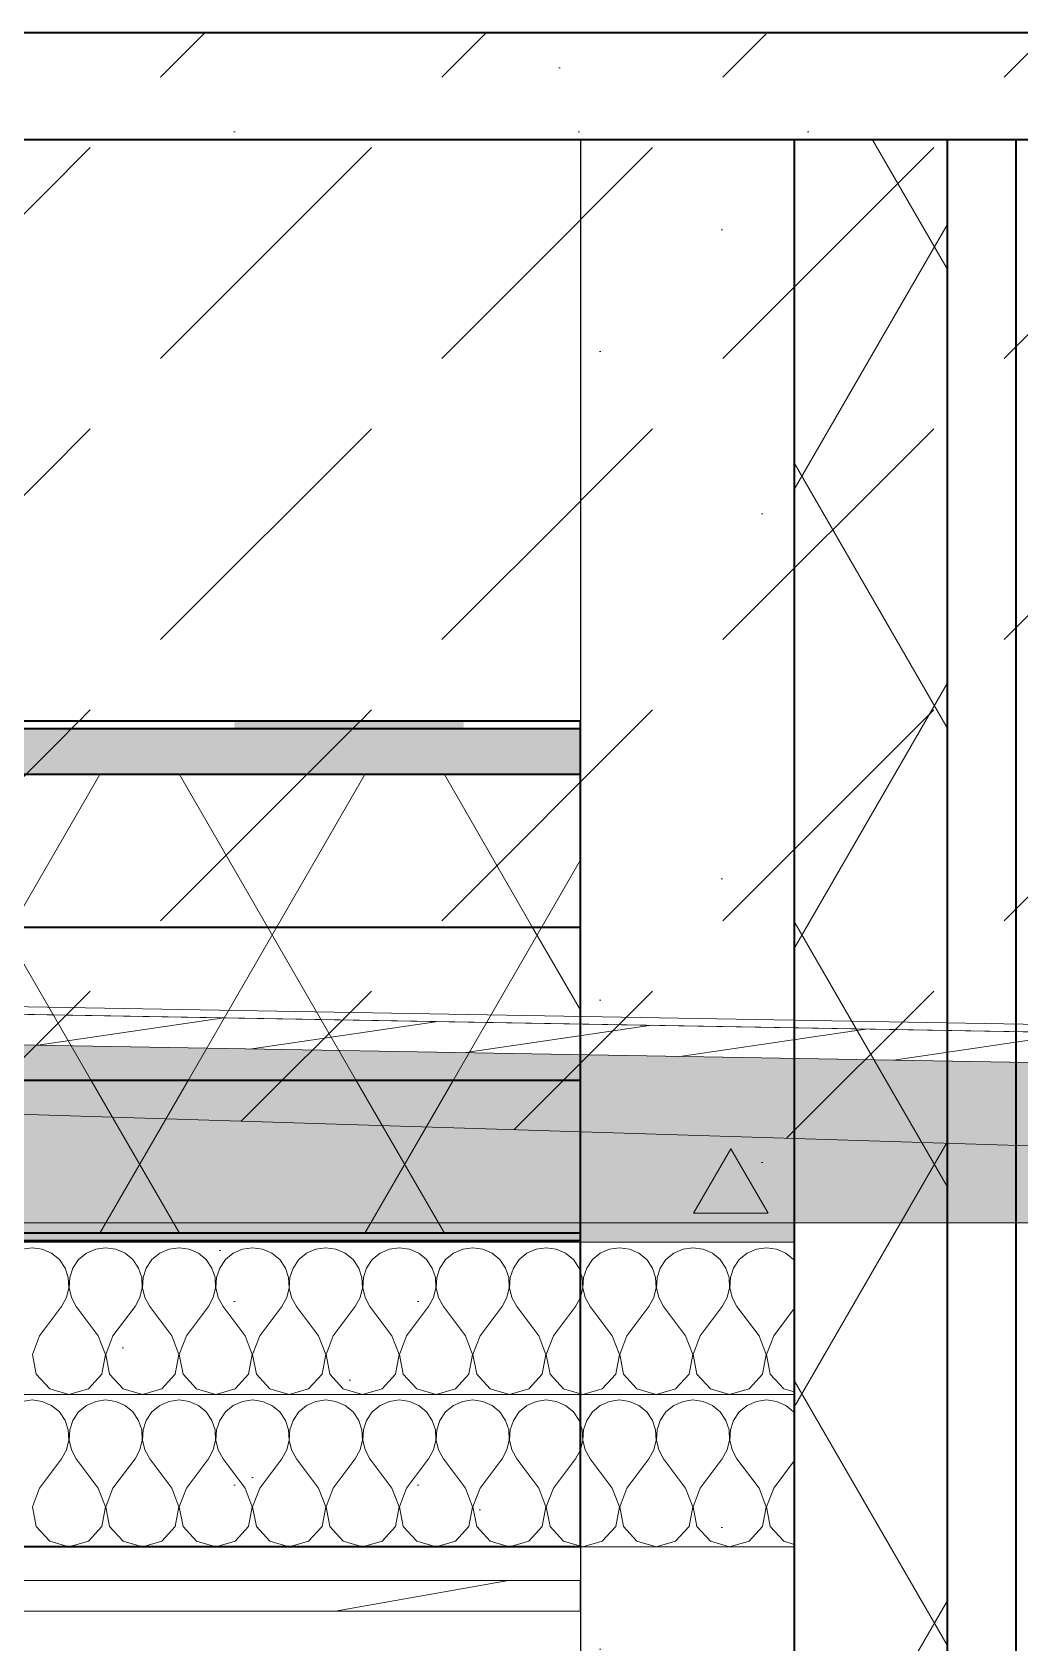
# Model space of a CAD drawing. Header units: millimetres. Extents: x 745166 to 884669, y -5000 to 15056.
# Drawn here: x 855360 to 856006, y 2966 to 4020 of the extents above; entities that cross this region are included whole.
import ezdxf

# ---------------------------------------------------------------- set-up
doc = ezdxf.new("R2010")
doc.units = ezdxf.units.MM
doc.header["$MEASUREMENT"] = 0
doc.linetypes.add('Wipeout_Contour', pattern=[1000, 0, -1000])
for name, color, linetype, lineweight in [('New_0_Pen_No__1', 7, 'Continuous', 13), ('New_0_Pen_No__19', 255, 'Continuous', 0), ('New_2D Drafting - General_Pen_No__1', 7, 'Continuous', 13), ('New_2D Drafting - General_Pen_No__19', 255, 'Continuous', 0), ('New_Shell - Roof_Pen_No__21', 7, 'Continuous', 35), ('New_Structural - Bearing_Pen_No__21', 7, 'Continuous', 35)]:
    doc.layers.add(name, color=color, linetype=linetype, lineweight=lineweight)
doc.layers.add('New_Shell - Roof', color=7, linetype='Continuous')
doc.layers.add('New_Structural - Bearing', color=7, linetype='Continuous')
pattern_1 = [(0, (1087092.2, 129.2), (0, 779.4229), [48.75, -401.25]), (0, (1087317.2, 518.9), (0, 779.4229), [48.75, -401.25]), (60, (1087092.2, 129.2), (-675, 389.7114), [48.75, -401.25]), (60, (1087542.2, 129.2), (-675, 389.7114), [48.75, -401.25]), (120, (1087141, 129.2), (675, 389.7114), [48.75, -401.25]), (120, (1087591, 129.2), (675, 389.7114), [48.75, -401.25]), (0, (1087092.23, 204.18), (0, 150), [0, -150, 0, -225]), (45, (1087167.23, 204.18), (-106.06602, 106.06602), [0, -112.5, 0, -187.5])]
pattern_2 = [(60, (1087092.23, 129.18), (-129.90381, 75), []), (120, (1087092.23, 129.18), (129.90381, 75), [])]

# ---------------------------------------------------------------- blocks, each defined once
blk = doc.blocks.new('*X3', base_point=(1087092.2, 129.2))
at = {"layer": 'New_Shell - Roof', "linetype": 'Continuous', "lineweight": 0, "true_color": 0x000000}
blk.add_hatch(color=18, dxfattribs=at).paths.add_polyline_path([(851718.5, 3564.2), (851718.5, 3534.2), (855718.5, 3534.2), (855718.5, 3564.2)])
blk = doc.blocks.new('*X4', base_point=(1087092.2, 129.2))
at = {"layer": 'New_Shell - Roof', "linetype": 'Continuous', "lineweight": 0, "true_color": 0x000000}
blk.add_hatch(color=18, dxfattribs=at).paths.add_polyline_path([(855642.4, 3234.2), (855492.4, 3234.2), (855492.4, 3229.2), (855642.4, 3229.2)])
blk = doc.blocks.new('*X5', base_point=(1087092.2, 129.2))
at = {"layer": 'New_Shell - Roof', "linetype": 'Continuous', "lineweight": 0, "true_color": 0x000000}
blk.add_hatch(color=18, dxfattribs=at).paths.add_polyline_path([(855642.4, 3569.2), (855492.4, 3569.2), (855492.4, 3564.2), (855642.4, 3564.2)])
blk = doc.blocks.new('*X6', base_point=(1087092.2, 129.2))
at = {"layer": 'New_0_Pen_No__1', "color": 7, "linetype": 'Continuous', "lineweight": 13}
for p, q in [((855360.3, 3125.2), (855353.8, 3124.3)), ((855366.9, 3124.3), (855360.3, 3125.2)), ((855373, 3121.6), (855366.9, 3124.3)), ((855378.1, 3117.4), (855373, 3121.6)), ((855395.7, 3121.6), (855390.6, 3117.4)), ((855401.8, 3124.3), (855395.7, 3121.6)), ((855408.3, 3125.2), (855401.8, 3124.3)), ((855414.9, 3124.3), (855408.3, 3125.2)), ((855421, 3121.6), (855414.9, 3124.3)), ((855426.1, 3117.4), (855421, 3121.6)), ((855443.7, 3121.6), (855438.6, 3117.4)), ((855449.8, 3124.3), (855443.7, 3121.6)), ((855456.3, 3125.2), (855449.8, 3124.3)), ((855462.9, 3124.3), (855456.3, 3125.2)), ((855469, 3121.6), (855462.9, 3124.3)), ((855474.1, 3117.4), (855469, 3121.6)), ((855491.7, 3121.6), (855486.6, 3117.4)), ((855497.8, 3124.3), (855491.7, 3121.6)), ((855504.3, 3125.2), (855497.8, 3124.3)), ((855510.9, 3124.3), (855504.3, 3125.2)), ((855517, 3121.6), (855510.9, 3124.3)), ((855522.1, 3117.4), (855517, 3121.6)), ((855539.7, 3121.6), (855534.6, 3117.4)), ((855545.8, 3124.3), (855539.7, 3121.6)), ((855552.3, 3125.2), (855545.8, 3124.3)), ((855558.9, 3124.3), (855552.3, 3125.2)), ((855565, 3121.6), (855558.9, 3124.3)), ((855570.1, 3117.4), (855565, 3121.6)), ((855587.7, 3121.6), (855582.6, 3117.4)), ((855593.8, 3124.3), (855587.7, 3121.6)), ((855600.3, 3125.2), (855593.8, 3124.3)), ((855606.9, 3124.3), (855600.3, 3125.2)), ((855613, 3121.6), (855606.9, 3124.3)), ((855618.1, 3117.4), (855613, 3121.6)), ((855635.7, 3121.6), (855630.6, 3117.4)), ((855641.8, 3124.3), (855635.7, 3121.6)), ((855648.3, 3125.2), (855641.8, 3124.3)), ((855654.9, 3124.3), (855648.3, 3125.2)), ((855661, 3121.6), (855654.9, 3124.3)), ((855666.1, 3117.4), (855661, 3121.6)), ((855683.7, 3121.6), (855678.6, 3117.4)), ((855689.8, 3124.3), (855683.7, 3121.6)), ((855696.3, 3125.2), (855689.8, 3124.3)), ((855702.9, 3124.3), (855696.3, 3125.2)), ((855709, 3121.6), (855702.9, 3124.3)), ((855714.1, 3117.4), (855709, 3121.6)), ((855731.7, 3121.6), (855726.6, 3117.4)), ((855737.8, 3124.3), (855731.7, 3121.6)), ((855744.3, 3125.2), (855737.8, 3124.3)), ((855750.9, 3124.3), (855744.3, 3125.2)), ((855757, 3121.6), (855750.9, 3124.3)), ((855762.1, 3117.4), (855757, 3121.6)), ((855779.7, 3121.6), (855774.6, 3117.4)), ((855785.8, 3124.3), (855779.7, 3121.6)), ((855792.3, 3125.2), (855785.8, 3124.3)), ((855798.9, 3124.3), (855792.3, 3125.2)), ((855805, 3121.6), (855798.9, 3124.3)), ((855810.1, 3117.4), (855805, 3121.6)), ((855827.7, 3121.6), (855822.6, 3117.4)), ((855833.8, 3124.3), (855827.7, 3121.6)), ((855840.3, 3125.2), (855833.8, 3124.3)), ((855846.9, 3124.3), (855840.3, 3125.2)), ((855853, 3121.6), (855846.9, 3124.3)), ((855858.1, 3117.4), (855853, 3121.6)), ((855381.8, 3111.9), (855378.1, 3117.4)), ((855383.9, 3105.6), (855381.8, 3111.9)), ((855386.9, 3111.9), (855384.8, 3105.6)), ((855390.6, 3117.4), (855386.9, 3111.9)), ((855429.8, 3111.9), (855426.1, 3117.4)), ((855431.9, 3105.6), (855429.8, 3111.9)), ((855434.9, 3111.9), (855432.8, 3105.6)), ((855438.6, 3117.4), (855434.9, 3111.9)), ((855477.8, 3111.9), (855474.1, 3117.4)), ((855479.9, 3105.6), (855477.8, 3111.9)), ((855482.9, 3111.9), (855480.8, 3105.6)), ((855486.6, 3117.4), (855482.9, 3111.9)), ((855525.8, 3111.9), (855522.1, 3117.4)), ((855527.9, 3105.6), (855525.8, 3111.9)), ((855530.9, 3111.9), (855528.8, 3105.6)), ((855534.6, 3117.4), (855530.9, 3111.9)), ((855573.8, 3111.9), (855570.1, 3117.4)), ((855575.9, 3105.6), (855573.8, 3111.9)), ((855578.9, 3111.9), (855576.8, 3105.6)), ((855582.6, 3117.4), (855578.9, 3111.9)), ((855621.8, 3111.9), (855618.1, 3117.4)), ((855623.9, 3105.6), (855621.8, 3111.9)), ((855626.9, 3111.9), (855624.8, 3105.6)), ((855630.6, 3117.4), (855626.9, 3111.9)), ((855669.8, 3111.9), (855666.1, 3117.4)), ((855671.9, 3105.6), (855669.8, 3111.9)), ((855674.9, 3111.9), (855672.8, 3105.6)), ((855678.6, 3117.4), (855674.9, 3111.9)), ((855717.8, 3111.9), (855714.1, 3117.4)), ((855719.9, 3105.6), (855717.8, 3111.9)), ((855722.9, 3111.9), (855720.8, 3105.6)), ((855726.6, 3117.4), (855722.9, 3111.9)), ((855765.8, 3111.9), (855762.1, 3117.4)), ((855767.9, 3105.6), (855765.8, 3111.9)), ((855770.9, 3111.9), (855768.8, 3105.6)), ((855774.6, 3117.4), (855770.9, 3111.9)), ((855813.8, 3111.9), (855810.1, 3117.4)), ((855815.9, 3105.6), (855813.8, 3111.9)), ((855818.9, 3111.9), (855816.8, 3105.6)), ((855822.6, 3117.4), (855818.9, 3111.9)), ((855858.5, 3116.7), (855858.1, 3117.4)), ((855382.7, 3092.6), (855384.2, 3099)), ((855384.2, 3099), (855383.9, 3105.6)), ((855384.8, 3105.6), (855384.4, 3099)), ((855384.4, 3099), (855385.9, 3092.6)), ((855430.7, 3092.6), (855432.2, 3099)), ((855432.2, 3099), (855431.9, 3105.6)), ((855432.8, 3105.6), (855432.4, 3099)), ((855432.4, 3099), (855433.9, 3092.6)), ((855478.7, 3092.6), (855480.2, 3099)), ((855480.2, 3099), (855479.9, 3105.6)), ((855480.8, 3105.6), (855480.4, 3099)), ((855480.4, 3099), (855481.9, 3092.6)), ((855526.7, 3092.6), (855528.2, 3099)), ((855528.2, 3099), (855527.9, 3105.6)), ((855528.8, 3105.6), (855528.4, 3099)), ((855528.4, 3099), (855529.9, 3092.6)), ((855574.7, 3092.6), (855576.2, 3099)), ((855576.2, 3099), (855575.9, 3105.6)), ((855576.8, 3105.6), (855576.4, 3099)), ((855576.4, 3099), (855577.9, 3092.6)), ((855622.7, 3092.6), (855624.2, 3099)), ((855624.2, 3099), (855623.9, 3105.6)), ((855624.8, 3105.6), (855624.4, 3099)), ((855624.4, 3099), (855625.9, 3092.6)), ((855670.7, 3092.6), (855672.2, 3099)), ((855672.2, 3099), (855671.9, 3105.6)), ((855672.8, 3105.6), (855672.4, 3099)), ((855672.4, 3099), (855673.9, 3092.6)), ((855718.7, 3092.6), (855720.2, 3099)), ((855720.2, 3099), (855719.9, 3105.6)), ((855720.8, 3105.6), (855720.4, 3099)), ((855720.4, 3099), (855721.9, 3092.6)), ((855766.7, 3092.6), (855768.2, 3099)), ((855768.2, 3099), (855767.9, 3105.6)), ((855768.8, 3105.6), (855768.4, 3099)), ((855768.4, 3099), (855769.9, 3092.6)), ((855814.7, 3092.6), (855816.2, 3099)), ((855816.2, 3099), (855815.9, 3105.6)), ((855816.8, 3105.6), (855816.4, 3099)), ((855816.4, 3099), (855817.9, 3092.6)), ((855365.1, 3067.6), (855379.5, 3086.8)), ((855379.5, 3086.8), (855382.7, 3092.6)), ((855385.9, 3092.6), (855389.1, 3086.8)), ((855403.5, 3067.6), (855389.1, 3086.8)), ((855413.1, 3067.6), (855427.5, 3086.8)), ((855427.5, 3086.8), (855430.7, 3092.6)), ((855433.9, 3092.6), (855437.1, 3086.8)), ((855451.5, 3067.6), (855437.1, 3086.8)), ((855461.1, 3067.6), (855475.5, 3086.8)), ((855475.5, 3086.8), (855478.7, 3092.6)), ((855481.9, 3092.6), (855485.1, 3086.8)), ((855499.5, 3067.6), (855485.1, 3086.8)), ((855509.1, 3067.6), (855523.5, 3086.8)), ((855523.5, 3086.8), (855526.7, 3092.6)), ((855529.9, 3092.6), (855533.1, 3086.8)), ((855547.5, 3067.6), (855533.1, 3086.8)), ((855557.1, 3067.6), (855571.5, 3086.8)), ((855571.5, 3086.8), (855574.7, 3092.6)), ((855577.9, 3092.6), (855581.1, 3086.8)), ((855595.5, 3067.6), (855581.1, 3086.8)), ((855605.1, 3067.6), (855619.5, 3086.8)), ((855619.5, 3086.8), (855622.7, 3092.6)), ((855625.9, 3092.6), (855629.1, 3086.8)), ((855643.5, 3067.6), (855629.1, 3086.8)), ((855653.1, 3067.6), (855667.5, 3086.8)), ((855667.5, 3086.8), (855670.7, 3092.6)), ((855673.9, 3092.6), (855677.1, 3086.8)), ((855691.5, 3067.6), (855677.1, 3086.8)), ((855701.1, 3067.6), (855715.5, 3086.8)), ((855715.5, 3086.8), (855718.7, 3092.6)), ((855721.9, 3092.6), (855725.1, 3086.8)), ((855739.5, 3067.6), (855725.1, 3086.8)), ((855749.1, 3067.6), (855763.5, 3086.8)), ((855763.5, 3086.8), (855766.7, 3092.6)), ((855769.9, 3092.6), (855773.1, 3086.8)), ((855787.5, 3067.6), (855773.1, 3086.8)), ((855797.1, 3067.6), (855811.5, 3086.8)), ((855811.5, 3086.8), (855814.7, 3092.6)), ((855817.9, 3092.6), (855821.1, 3086.8)), ((855835.5, 3067.6), (855821.1, 3086.8)), ((855845.1, 3067.6), (855858.5, 3085.4)), ((855365.1, 3067.6), (855360.4, 3055.3)), ((855408.2, 3055.3), (855403.5, 3067.6)), ((855413.1, 3067.6), (855408.4, 3055.3)), ((855456.2, 3055.3), (855451.5, 3067.6)), ((855461.1, 3067.6), (855456.4, 3055.3)), ((855504.2, 3055.3), (855499.5, 3067.6)), ((855509.1, 3067.6), (855504.4, 3055.3)), ((855552.2, 3055.3), (855547.5, 3067.6)), ((855557.1, 3067.6), (855552.4, 3055.3)), ((855600.2, 3055.3), (855595.5, 3067.6)), ((855605.1, 3067.6), (855600.4, 3055.3)), ((855648.2, 3055.3), (855643.5, 3067.6)), ((855653.1, 3067.6), (855648.4, 3055.3)), ((855696.2, 3055.3), (855691.5, 3067.6)), ((855701.1, 3067.6), (855696.4, 3055.3)), ((855744.2, 3055.3), (855739.5, 3067.6)), ((855749.1, 3067.6), (855744.4, 3055.3)), ((855792.2, 3055.3), (855787.5, 3067.6)), ((855797.1, 3067.6), (855792.4, 3055.3)), ((855840.2, 3055.3), (855835.5, 3067.6)), ((855845.1, 3067.6), (855840.4, 3055.3)), ((855360.4, 3055.3), (855362.9, 3042.4)), ((855405.8, 3042.4), (855408.2, 3055.3)), ((855408.4, 3055.3), (855410.9, 3042.4)), ((855453.8, 3042.4), (855456.2, 3055.3)), ((855456.4, 3055.3), (855458.9, 3042.4)), ((855501.8, 3042.4), (855504.2, 3055.3)), ((855504.4, 3055.3), (855506.9, 3042.4)), ((855549.8, 3042.4), (855552.2, 3055.3)), ((855552.4, 3055.3), (855554.9, 3042.4)), ((855597.8, 3042.4), (855600.2, 3055.3)), ((855600.4, 3055.3), (855602.9, 3042.4)), ((855645.8, 3042.4), (855648.2, 3055.3)), ((855648.4, 3055.3), (855650.9, 3042.4)), ((855693.8, 3042.4), (855696.2, 3055.3)), ((855696.4, 3055.3), (855698.9, 3042.4)), ((855741.8, 3042.4), (855744.2, 3055.3)), ((855744.4, 3055.3), (855746.9, 3042.4)), ((855789.8, 3042.4), (855792.2, 3055.3)), ((855792.4, 3055.3), (855794.9, 3042.4)), ((855837.8, 3042.4), (855840.2, 3055.3)), ((855840.4, 3055.3), (855842.9, 3042.4)), ((855362.9, 3042.4), (855371.7, 3032.8)), ((855397, 3032.8), (855405.8, 3042.4)), ((855410.9, 3042.4), (855419.7, 3032.8)), ((855445, 3032.8), (855453.8, 3042.4)), ((855458.9, 3042.4), (855467.7, 3032.8)), ((855493, 3032.8), (855501.8, 3042.4)), ((855506.9, 3042.4), (855515.7, 3032.8)), ((855541, 3032.8), (855549.8, 3042.4)), ((855554.9, 3042.4), (855563.7, 3032.8)), ((855589, 3032.8), (855597.8, 3042.4)), ((855602.9, 3042.4), (855611.7, 3032.8)), ((855637, 3032.8), (855645.8, 3042.4)), ((855650.9, 3042.4), (855659.7, 3032.8)), ((855685, 3032.8), (855693.8, 3042.4)), ((855698.9, 3042.4), (855707.7, 3032.8)), ((855733, 3032.8), (855741.8, 3042.4)), ((855746.9, 3042.4), (855755.7, 3032.8)), ((855781, 3032.8), (855789.8, 3042.4)), ((855794.9, 3042.4), (855803.7, 3032.8)), ((855829, 3032.8), (855837.8, 3042.4)), ((855842.9, 3042.4), (855851.7, 3032.8)), ((855371.7, 3032.8), (855384.3, 3029.2)), ((855384.3, 3029.2), (855397, 3032.8)), ((855419.7, 3032.8), (855432.3, 3029.2)), ((855432.3, 3029.2), (855445, 3032.8)), ((855467.7, 3032.8), (855480.3, 3029.2)), ((855480.3, 3029.2), (855493, 3032.8)), ((855515.7, 3032.8), (855528.3, 3029.2)), ((855528.3, 3029.2), (855541, 3032.8)), ((855563.7, 3032.8), (855576.3, 3029.2)), ((855576.3, 3029.2), (855589, 3032.8)), ((855611.7, 3032.8), (855624.3, 3029.2)), ((855624.3, 3029.2), (855637, 3032.8)), ((855659.7, 3032.8), (855672.3, 3029.2)), ((855672.3, 3029.2), (855685, 3032.8)), ((855707.7, 3032.8), (855720.3, 3029.2)), ((855720.3, 3029.2), (855733, 3032.8)), ((855755.7, 3032.8), (855768.3, 3029.2)), ((855768.3, 3029.2), (855781, 3032.8)), ((855803.7, 3032.8), (855816.3, 3029.2)), ((855816.3, 3029.2), (855829, 3032.8)), ((855851.7, 3032.8), (855858.5, 3030.8))]:
    blk.add_line(p, q, dxfattribs=at)
blk = doc.blocks.new('*X8', base_point=(1087092.2, 129.2))
at = {"layer": 'New_0_Pen_No__1', "color": 7, "linetype": 'Continuous', "lineweight": 13}
for p, q in [((855360.3, 3224.8), (855353.8, 3223.9)), ((855366.9, 3223.9), (855360.3, 3224.8)), ((855373, 3221.2), (855366.9, 3223.9)), ((855401.8, 3223.9), (855395.7, 3221.2)), ((855408.3, 3224.8), (855401.8, 3223.9)), ((855414.9, 3223.9), (855408.3, 3224.8)), ((855421, 3221.2), (855414.9, 3223.9)), ((855449.8, 3223.9), (855443.7, 3221.2)), ((855456.3, 3224.8), (855449.8, 3223.9)), ((855462.9, 3223.9), (855456.3, 3224.8)), ((855469, 3221.2), (855462.9, 3223.9)), ((855497.8, 3223.9), (855491.7, 3221.2)), ((855504.3, 3224.8), (855497.8, 3223.9)), ((855510.9, 3223.9), (855504.3, 3224.8)), ((855517, 3221.2), (855510.9, 3223.9)), ((855545.8, 3223.9), (855539.7, 3221.2)), ((855552.3, 3224.8), (855545.8, 3223.9)), ((855558.9, 3223.9), (855552.3, 3224.8)), ((855565, 3221.2), (855558.9, 3223.9)), ((855593.8, 3223.9), (855587.7, 3221.2)), ((855600.3, 3224.8), (855593.8, 3223.9)), ((855606.9, 3223.9), (855600.3, 3224.8)), ((855613, 3221.2), (855606.9, 3223.9)), ((855641.8, 3223.9), (855635.7, 3221.2)), ((855648.3, 3224.8), (855641.8, 3223.9)), ((855654.9, 3223.9), (855648.3, 3224.8)), ((855661, 3221.2), (855654.9, 3223.9)), ((855689.8, 3223.9), (855683.7, 3221.2)), ((855696.3, 3224.8), (855689.8, 3223.9)), ((855702.9, 3223.9), (855696.3, 3224.8)), ((855709, 3221.2), (855702.9, 3223.9)), ((855737.8, 3223.9), (855731.7, 3221.2)), ((855744.3, 3224.8), (855737.8, 3223.9)), ((855750.9, 3223.9), (855744.3, 3224.8)), ((855757, 3221.2), (855750.9, 3223.9)), ((855785.8, 3223.9), (855779.7, 3221.2)), ((855792.3, 3224.8), (855785.8, 3223.9)), ((855798.9, 3223.9), (855792.3, 3224.8)), ((855805, 3221.2), (855798.9, 3223.9)), ((855833.8, 3223.9), (855827.7, 3221.2)), ((855840.3, 3224.8), (855833.8, 3223.9)), ((855846.9, 3223.9), (855840.3, 3224.8)), ((855853, 3221.2), (855846.9, 3223.9)), ((855378.1, 3217), (855373, 3221.2)), ((855381.8, 3211.5), (855378.1, 3217)), ((855390.6, 3217), (855386.9, 3211.5)), ((855395.7, 3221.2), (855390.6, 3217)), ((855426.1, 3217), (855421, 3221.2)), ((855429.8, 3211.5), (855426.1, 3217)), ((855438.6, 3217), (855434.9, 3211.5)), ((855443.7, 3221.2), (855438.6, 3217)), ((855474.1, 3217), (855469, 3221.2)), ((855477.8, 3211.5), (855474.1, 3217)), ((855486.6, 3217), (855482.9, 3211.5)), ((855491.7, 3221.2), (855486.6, 3217)), ((855522.1, 3217), (855517, 3221.2)), ((855525.8, 3211.5), (855522.1, 3217)), ((855534.6, 3217), (855530.9, 3211.5)), ((855539.7, 3221.2), (855534.6, 3217)), ((855570.1, 3217), (855565, 3221.2)), ((855573.8, 3211.5), (855570.1, 3217)), ((855582.6, 3217), (855578.9, 3211.5)), ((855587.7, 3221.2), (855582.6, 3217)), ((855618.1, 3217), (855613, 3221.2)), ((855621.8, 3211.5), (855618.1, 3217)), ((855630.6, 3217), (855626.9, 3211.5)), ((855635.7, 3221.2), (855630.6, 3217)), ((855666.1, 3217), (855661, 3221.2)), ((855669.8, 3211.5), (855666.1, 3217)), ((855678.6, 3217), (855674.9, 3211.5)), ((855683.7, 3221.2), (855678.6, 3217)), ((855714.1, 3217), (855709, 3221.2)), ((855717.8, 3211.5), (855714.1, 3217)), ((855726.6, 3217), (855722.9, 3211.5)), ((855731.7, 3221.2), (855726.6, 3217)), ((855762.1, 3217), (855757, 3221.2)), ((855765.8, 3211.5), (855762.1, 3217)), ((855774.6, 3217), (855770.9, 3211.5)), ((855779.7, 3221.2), (855774.6, 3217)), ((855810.1, 3217), (855805, 3221.2)), ((855813.8, 3211.5), (855810.1, 3217)), ((855822.6, 3217), (855818.9, 3211.5)), ((855827.7, 3221.2), (855822.6, 3217)), ((855858.1, 3217), (855853, 3221.2)), ((855858.5, 3216.3), (855858.1, 3217)), ((855383.9, 3205.3), (855381.8, 3211.5)), ((855384.2, 3198.6), (855383.9, 3205.3)), ((855384.8, 3205.3), (855384.4, 3198.6)), ((855386.9, 3211.5), (855384.8, 3205.3)), ((855431.9, 3205.3), (855429.8, 3211.5)), ((855432.2, 3198.6), (855431.9, 3205.3)), ((855432.8, 3205.3), (855432.4, 3198.6)), ((855434.9, 3211.5), (855432.8, 3205.3)), ((855479.9, 3205.3), (855477.8, 3211.5)), ((855480.2, 3198.6), (855479.9, 3205.3)), ((855480.8, 3205.3), (855480.4, 3198.6)), ((855482.9, 3211.5), (855480.8, 3205.3)), ((855527.9, 3205.3), (855525.8, 3211.5)), ((855528.2, 3198.6), (855527.9, 3205.3)), ((855528.8, 3205.3), (855528.4, 3198.6)), ((855530.9, 3211.5), (855528.8, 3205.3)), ((855575.9, 3205.3), (855573.8, 3211.5)), ((855576.2, 3198.6), (855575.9, 3205.3)), ((855576.8, 3205.3), (855576.4, 3198.6)), ((855578.9, 3211.5), (855576.8, 3205.3)), ((855623.9, 3205.3), (855621.8, 3211.5)), ((855624.2, 3198.6), (855623.9, 3205.3)), ((855624.8, 3205.3), (855624.4, 3198.6)), ((855626.9, 3211.5), (855624.8, 3205.3)), ((855671.9, 3205.3), (855669.8, 3211.5)), ((855672.2, 3198.6), (855671.9, 3205.3)), ((855672.8, 3205.3), (855672.4, 3198.6)), ((855674.9, 3211.5), (855672.8, 3205.3)), ((855719.9, 3205.3), (855717.8, 3211.5)), ((855720.2, 3198.6), (855719.9, 3205.3)), ((855720.8, 3205.3), (855720.4, 3198.6)), ((855722.9, 3211.5), (855720.8, 3205.3)), ((855767.9, 3205.3), (855765.8, 3211.5)), ((855768.2, 3198.6), (855767.9, 3205.3)), ((855768.8, 3205.3), (855768.4, 3198.6)), ((855770.9, 3211.5), (855768.8, 3205.3)), ((855815.9, 3205.3), (855813.8, 3211.5)), ((855816.2, 3198.6), (855815.9, 3205.3)), ((855816.8, 3205.3), (855816.4, 3198.6)), ((855818.9, 3211.5), (855816.8, 3205.3)), ((855379.5, 3186.4), (855382.7, 3192.2)), ((855382.7, 3192.2), (855384.2, 3198.6)), ((855384.4, 3198.6), (855385.9, 3192.2)), ((855385.9, 3192.2), (855389.1, 3186.4)), ((855427.5, 3186.4), (855430.7, 3192.2)), ((855430.7, 3192.2), (855432.2, 3198.6)), ((855432.4, 3198.6), (855433.9, 3192.2)), ((855433.9, 3192.2), (855437.1, 3186.4)), ((855475.5, 3186.4), (855478.7, 3192.2)), ((855478.7, 3192.2), (855480.2, 3198.6)), ((855480.4, 3198.6), (855481.9, 3192.2)), ((855481.9, 3192.2), (855485.1, 3186.4)), ((855523.5, 3186.4), (855526.7, 3192.2)), ((855526.7, 3192.2), (855528.2, 3198.6)), ((855528.4, 3198.6), (855529.9, 3192.2)), ((855529.9, 3192.2), (855533.1, 3186.4)), ((855571.5, 3186.4), (855574.7, 3192.2)), ((855574.7, 3192.2), (855576.2, 3198.6)), ((855576.4, 3198.6), (855577.9, 3192.2)), ((855577.9, 3192.2), (855581.1, 3186.4)), ((855619.5, 3186.4), (855622.7, 3192.2)), ((855622.7, 3192.2), (855624.2, 3198.6)), ((855624.4, 3198.6), (855625.9, 3192.2)), ((855625.9, 3192.2), (855629.1, 3186.4)), ((855667.5, 3186.4), (855670.7, 3192.2)), ((855670.7, 3192.2), (855672.2, 3198.6)), ((855672.4, 3198.6), (855673.9, 3192.2)), ((855673.9, 3192.2), (855677.1, 3186.4)), ((855715.5, 3186.4), (855718.7, 3192.2)), ((855718.7, 3192.2), (855720.2, 3198.6)), ((855720.4, 3198.6), (855721.9, 3192.2)), ((855721.9, 3192.2), (855725.1, 3186.4)), ((855763.5, 3186.4), (855766.7, 3192.2)), ((855766.7, 3192.2), (855768.2, 3198.6)), ((855768.4, 3198.6), (855769.9, 3192.2)), ((855769.9, 3192.2), (855773.1, 3186.4)), ((855811.5, 3186.4), (855814.7, 3192.2)), ((855814.7, 3192.2), (855816.2, 3198.6)), ((855816.4, 3198.6), (855817.9, 3192.2)), ((855817.9, 3192.2), (855821.1, 3186.4)), ((855365.1, 3167.2), (855379.5, 3186.4)), ((855403.5, 3167.2), (855389.1, 3186.4)), ((855413.1, 3167.2), (855427.5, 3186.4)), ((855451.5, 3167.2), (855437.1, 3186.4)), ((855461.1, 3167.2), (855475.5, 3186.4)), ((855499.5, 3167.2), (855485.1, 3186.4)), ((855509.1, 3167.2), (855523.5, 3186.4)), ((855547.5, 3167.2), (855533.1, 3186.4)), ((855557.1, 3167.2), (855571.5, 3186.4)), ((855595.5, 3167.2), (855581.1, 3186.4)), ((855605.1, 3167.2), (855619.5, 3186.4)), ((855643.5, 3167.2), (855629.1, 3186.4)), ((855653.1, 3167.2), (855667.5, 3186.4)), ((855691.5, 3167.2), (855677.1, 3186.4)), ((855701.1, 3167.2), (855715.5, 3186.4)), ((855739.5, 3167.2), (855725.1, 3186.4)), ((855749.1, 3167.2), (855763.5, 3186.4)), ((855787.5, 3167.2), (855773.1, 3186.4)), ((855797.1, 3167.2), (855811.5, 3186.4)), ((855835.5, 3167.2), (855821.1, 3186.4)), ((855845.1, 3167.2), (855858.5, 3185)), ((855365.1, 3167.2), (855360.4, 3155)), ((855408.2, 3155), (855403.5, 3167.2)), ((855413.1, 3167.2), (855408.4, 3155)), ((855456.2, 3155), (855451.5, 3167.2)), ((855461.1, 3167.2), (855456.4, 3155)), ((855504.2, 3155), (855499.5, 3167.2)), ((855509.1, 3167.2), (855504.4, 3155)), ((855552.2, 3155), (855547.5, 3167.2)), ((855557.1, 3167.2), (855552.4, 3155)), ((855600.2, 3155), (855595.5, 3167.2)), ((855605.1, 3167.2), (855600.4, 3155)), ((855648.2, 3155), (855643.5, 3167.2)), ((855653.1, 3167.2), (855648.4, 3155)), ((855696.2, 3155), (855691.5, 3167.2)), ((855701.1, 3167.2), (855696.4, 3155)), ((855744.2, 3155), (855739.5, 3167.2)), ((855749.1, 3167.2), (855744.4, 3155)), ((855792.2, 3155), (855787.5, 3167.2)), ((855797.1, 3167.2), (855792.4, 3155)), ((855840.2, 3155), (855835.5, 3167.2)), ((855845.1, 3167.2), (855840.4, 3155)), ((855360.4, 3155), (855362.9, 3142.1)), ((855405.8, 3142.1), (855408.2, 3155)), ((855408.4, 3155), (855410.9, 3142.1)), ((855453.8, 3142.1), (855456.2, 3155)), ((855456.4, 3155), (855458.9, 3142.1)), ((855501.8, 3142.1), (855504.2, 3155)), ((855504.4, 3155), (855506.9, 3142.1)), ((855549.8, 3142.1), (855552.2, 3155)), ((855552.4, 3155), (855554.9, 3142.1)), ((855597.8, 3142.1), (855600.2, 3155)), ((855600.4, 3155), (855602.9, 3142.1)), ((855645.8, 3142.1), (855648.2, 3155)), ((855648.4, 3155), (855650.9, 3142.1)), ((855693.8, 3142.1), (855696.2, 3155)), ((855696.4, 3155), (855698.9, 3142.1)), ((855741.8, 3142.1), (855744.2, 3155)), ((855744.4, 3155), (855746.9, 3142.1)), ((855789.8, 3142.1), (855792.2, 3155)), ((855792.4, 3155), (855794.9, 3142.1)), ((855837.8, 3142.1), (855840.2, 3155)), ((855840.4, 3155), (855842.9, 3142.1)), ((855362.9, 3142.1), (855371.7, 3132.4)), ((855397, 3132.4), (855405.8, 3142.1)), ((855410.9, 3142.1), (855419.7, 3132.4)), ((855445, 3132.4), (855453.8, 3142.1)), ((855458.9, 3142.1), (855467.7, 3132.4)), ((855493, 3132.4), (855501.8, 3142.1)), ((855506.9, 3142.1), (855515.7, 3132.4)), ((855541, 3132.4), (855549.8, 3142.1)), ((855554.9, 3142.1), (855563.7, 3132.4)), ((855589, 3132.4), (855597.8, 3142.1)), ((855602.9, 3142.1), (855611.7, 3132.4)), ((855637, 3132.4), (855645.8, 3142.1)), ((855650.9, 3142.1), (855659.7, 3132.4)), ((855685, 3132.4), (855693.8, 3142.1)), ((855698.9, 3142.1), (855707.7, 3132.4)), ((855733, 3132.4), (855741.8, 3142.1)), ((855746.9, 3142.1), (855755.7, 3132.4)), ((855781, 3132.4), (855789.8, 3142.1)), ((855794.9, 3142.1), (855803.7, 3132.4)), ((855829, 3132.4), (855837.8, 3142.1)), ((855842.9, 3142.1), (855851.7, 3132.4)), ((855371.7, 3132.4), (855384.3, 3128.8)), ((855384.3, 3128.8), (855397, 3132.4)), ((855419.7, 3132.4), (855432.3, 3128.8)), ((855432.3, 3128.8), (855445, 3132.4)), ((855467.7, 3132.4), (855480.3, 3128.8)), ((855480.3, 3128.8), (855493, 3132.4)), ((855515.7, 3132.4), (855528.3, 3128.8)), ((855528.3, 3128.8), (855541, 3132.4)), ((855563.7, 3132.4), (855576.3, 3128.8)), ((855576.3, 3128.8), (855589, 3132.4)), ((855611.7, 3132.4), (855624.3, 3128.8)), ((855624.3, 3128.8), (855637, 3132.4)), ((855659.7, 3132.4), (855672.3, 3128.8)), ((855672.3, 3128.8), (855685, 3132.4)), ((855707.7, 3132.4), (855720.3, 3128.8)), ((855720.3, 3128.8), (855733, 3132.4)), ((855755.7, 3132.4), (855768.3, 3128.8)), ((855768.3, 3128.8), (855781, 3132.4)), ((855803.7, 3132.4), (855816.3, 3128.8)), ((855816.3, 3128.8), (855829, 3132.4)), ((855851.7, 3132.4), (855858.5, 3130.5))]:
    blk.add_line(p, q, dxfattribs=at)
blk = doc.blocks.new('*X9', base_point=(1087092.2, 129.2))
at = {"layer": 'New_0_Pen_No__1', "linetype": 'Continuous', "lineweight": 0, "true_color": 0x000000}
blk.add_hatch(color=18, dxfattribs=at).paths.add_polyline_path([(855858.5, 3241), (851578.5, 3241), (851578.5, 3228.4), (855858.5, 3228.4)])

msp = doc.modelspace()

# ---------------------------------------------------------------- hatches: boundary and pattern name
at = {"layer": 'New_0_Pen_No__1', "linetype": 'Continuous', "lineweight": 13}
h = msp.add_hatch(dxfattribs=at)
h.set_pattern_fill('Wood_0005', style=0, pattern_type=2)
h.set_pattern_definition([(8.36294, (854244.443, 3376.738), (-3.8296, 22.448), [])])
h.paths.add_polyline_path([(850576.5, 3440.7), (856886.5, 3330.7), (856886.2, 3350.7), (850576.2, 3460.7)])
h = msp.add_hatch(dxfattribs=at)
h.set_pattern_fill('Lightweight_Concrete_0005', style=0, pattern_type=2)
h.set_pattern_definition(pattern_1)
h.paths.add_polyline_path([(856896.5, 3350.5), (850677.4, 3458.9), (850677.5, 3463.9), (856896.5, 3355.5)])
at = {"layer": 'New_0_Pen_No__19', "linetype": 'Continuous', "lineweight": 0}
msp.add_hatch(color=255, dxfattribs=at).paths.add_polyline_path([(850576.5, 3241), (856861.5, 3241), (856861.5, 3331.1), (850576.5, 3440.7)])
at = {"layer": 'New_Shell - Roof', "linetype": 'Continuous', "lineweight": 0, "true_color": 0x000000}
h = msp.add_hatch(dxfattribs=at)
h.set_pattern_fill('Batt_Insulation_0005', color=18, style=0, pattern_type=2)
h.set_pattern_definition(pattern_2)
h.paths.add_polyline_path([(851718.5, 3534.2), (851718.5, 3434.2), (855718.5, 3434.2), (855718.5, 3534.2)])
h = msp.add_hatch(dxfattribs=at)
h.set_pattern_fill('Batt_Insulation_0005', color=18, style=0, pattern_type=2)
h.set_pattern_definition(pattern_2)
h.paths.add_polyline_path([(851718.5, 3434.2), (851718.5, 3334.2), (855718.5, 3334.2), (855718.5, 3434.2)])
h = msp.add_hatch(dxfattribs=at)
h.set_pattern_fill('Batt_Insulation_0005', color=18, style=0, pattern_type=2)
h.set_pattern_definition(pattern_2)
h.paths.add_polyline_path([(851718.5, 3334.2), (851718.5, 3234.2), (855718.5, 3234.2), (855718.5, 3334.2)])
at = {"layer": 'New_Structural - Bearing', "linetype": 'Continuous', "lineweight": 0, "true_color": 0x000000}
h = msp.add_hatch(dxfattribs=at)
h.set_pattern_fill('Lightweight_Concrete_0005', color=18, style=0, pattern_type=2)
h.set_pattern_definition(pattern_1)
h.paths.add_polyline_path([(855858.5, 3949.2), (855718.5, 3949.2), (855718.5, 129.2), (855858.5, 129.2)])
h = msp.add_hatch(dxfattribs=at)
h.set_pattern_fill('Batt_Insulation_0005', color=18, style=0, pattern_type=2)
h.set_pattern_definition(pattern_2)
h.paths.add_polyline_path([(855958.5, 3949.2), (855858.5, 3949.2), (855858.5, 129.2), (855958.5, 129.2)])

# ---------------------------------------------------------------- linework, layer by layer
at = {"layer": 'New_0_Pen_No__1', "color": 7, "linetype": 'Continuous', "lineweight": 13, "flags": 128}
for points in [[(850576.5, 3440.7), (856886.5, 3330.7), (856886.2, 3350.7), (850576.2, 3460.7)], [(856896.5, 3350.5), (850677.4, 3458.9), (850677.5, 3463.9), (856896.5, 3355.5)], [(850576.5, 3241), (856861.5, 3241), (856861.5, 3331.1), (850576.5, 3440.7)], [(855858.5, 3241), (855858.5, 3228.4), (851578.5, 3228.4), (851578.5, 3241)], [(855858.5, 3228.4), (855858.5, 3128.8), (851578.5, 3128.8), (851578.5, 3228.4)]]:
    msp.add_lwpolyline(points, close=True, dxfattribs=at)
at = {"layer": 'New_Shell - Roof_Pen_No__21', "color": 7, "linetype": 'Continuous', "lineweight": 35}
for p, q in [((856846.5, 4019.2), (850390.5, 4019.2)), ((855718.5, 3534.2), (851718.5, 3534.2)), ((855718.5, 3434.2), (851718.5, 3434.2)), ((855718.5, 3334.2), (851718.5, 3334.2)), ((855718.5, 3234.2), (851718.5, 3234.2)), ((855718.5, 3229.2), (851718.5, 3229.2))]:
    msp.add_line(p, q, dxfattribs=at)
at = {"layer": 'New_Structural - Bearing_Pen_No__21', "color": 7, "linetype": 'Continuous', "lineweight": 35}
for p, q in [((855718.5, 3949.2), (855718.5, 3569.2)), ((855858.5, 3949.2), (855858.5, 129.2)), ((855958.5, 3949.2), (855958.5, 129.2)), ((856003.5, 3949.2), (856003.5, 129.2)), ((855718.5, 3029.2), (855718.5, 129.2))]:
    msp.add_line(p, q, dxfattribs=at)
at = {"layer": 'New_Structural - Bearing_Pen_No__21', "color": 7, "linetype": 'Continuous', "lineweight": 35, "flags": 128}
msp.add_lwpolyline([(855718.5, 3569.2), (855718.5, 3564.2), (855718.5, 3534.2), (855718.5, 3434.2), (855718.5, 3334.2), (855718.5, 3234.2), (855718.5, 3229.2), (855718.5, 3029.2)], dxfattribs=at)

# ---------------------------------------------------------------- block references
at = {"layer": 'New_0_Pen_No__1', "color": 7, "linetype": 'Continuous', "lineweight": 13}
for name in ['*X9', '*X8']:
    msp.add_blockref(name, (1087092.2, 129.2), dxfattribs=at)
at = {"layer": 'New_Shell - Roof', "lineweight": 0}
msp.add_blockref('*X4', (1087092.2, 129.2), dxfattribs=at)

# ---------------------------------------------------------------- next in the draw order: wipeouts: each hides what was drawn before it
at = {"color": 254, "linetype": 'Wipeout_Contour', "lineweight": 0, "ltscale": 3414907.206827026}
msp.add_wipeout([(855718.5, 3949.2), (851718.5, 3949.2), (851718.5, 3569.2), (855718.5, 3569.2)], dxfattribs=at).dxf.layer = 'New_Structural - Bearing'
at = {"color": 254, "linetype": 'Wipeout_Contour', "lineweight": 0, "ltscale": 26431299.30567908}
msp.add_wipeout([(851718.5, 2579.2), (851818.5, 2579.2), (851818.5, 2573.2), (852704, 2573.2), (852704, 2579.2), (852749, 2579.2), (852749, 2573.2), (854706.5, 2573.2), (854706.5, 2516.2), (854586.5, 2516.2), (854586.5, 2459.2), (852149.6, 2459.2), (852115.2, 2457.4), (852084.2, 2452.5), (852053.8, 2444.3), (852024.6, 2433.1), (851996.6, 2418.8), (851970.3, 2401.7), (851945.9, 2382), (851923.7, 2359.8), (851903.9, 2335.4), (851886.8, 2309.1), (851872.6, 2281.1), (851861.3, 2251.8), (851853.2, 2221.5), (851848.3, 2190.5), (851846.5, 2156), (851846.5, 129.2), (855718.5, 129.2), (855718.5, 3029.2), (851718.5, 3029.2)], dxfattribs=at).dxf.layer = 'New_Structural - Bearing'

# ---------------------------------------------------------------- next in the draw order: hatches: boundary and pattern name
at = {"layer": 'New_2D Drafting - General_Pen_No__1', "linetype": 'Continuous', "lineweight": 13}
h = msp.add_hatch(dxfattribs=at)
h.set_pattern_fill('Wood_0005', style=0, pattern_type=2)
h.set_pattern_definition([(10, (1087092.23, 129.18), (-15.628336, 88.632695), [])])
h.paths.add_polyline_path([(855718.5, 3007.2), (851718.5, 3007.2), (851718.5, 2987.2), (855718.5, 2987.2)])
at = {"layer": 'New_2D Drafting - General_Pen_No__19', "linetype": 'Continuous', "lineweight": 0}
h = msp.add_hatch(dxfattribs=at)
h.set_pattern_fill('Dashed_0005', color=255, style=0, pattern_type=2)
h.set_pattern_definition([(45, (1087092.23, 129.18), (-183.84776, 183.84776), [195, -65]), (45, (1087092.23, 313.03), (-183.84776, 183.84776), [195, -65])])
h.paths.add_polyline_path([(850627.9, 3459.8), (856896.5, 3263.7), (856896.5, 4019.6), (850627.9, 4019.6)])
at = {"layer": 'New_Shell - Roof', "linetype": 'Continuous', "lineweight": 0, "true_color": 0x000000}
h = msp.add_hatch(dxfattribs=at)
h.set_pattern_fill('Lightweight_Concrete_0005', color=18, style=0, pattern_type=2)
h.set_pattern_definition(pattern_1)
h.paths.add_polyline_path([(850390.5, 3949.2), (856846.5, 3949.2), (856846.5, 4019.2), (850390.5, 4019.2)])
h = msp.add_hatch(dxfattribs=at)
h.set_pattern_fill('Structural_Concrete_0005', color=18, style=0, pattern_type=2)
h.set_pattern_definition([(0, (1087092.2, 129.2), (0, 623.5383), [60, -300]), (0, (1087272.2, 440.95), (0, 623.5383), [60, -300]), (60, (1087092.2, 129.2), (-540, 311.7692), [60, -300]), (60, (1087452.2, 129.2), (-540, 311.7692), [60, -300]), (120, (1087152.2, 129.2), (540, 311.7692), [60, -300]), (120, (1087512.2, 129.2), (540, 311.7692), [60, -300]), (0, (1087092.23, 189.18), (0, 120.000005), [0, -120.000005, 0, -180.00001]), (45, (1087152.23, 189.18), (-84.85282, 84.85282), [0, -90.000004, 0, -150.000006])])
h.paths.add_polyline_path([(851718.5, 3229.2), (851718.5, 3029.2), (855718.5, 3029.2), (855718.5, 3229.2)])

# ---------------------------------------------------------------- next in the draw order: linework, layer by layer
at = {"layer": 'New_0_Pen_No__1', "color": 7, "linetype": 'Continuous', "lineweight": 13, "flags": 128}
msp.add_lwpolyline([(855858.5, 3128.8), (855858.5, 3029.2), (851578.5, 3029.2), (851578.5, 3128.8)], close=True, dxfattribs=at)
at = {"layer": 'New_2D Drafting - General_Pen_No__1', "color": 7, "linetype": 'Continuous', "lineweight": 13, "flags": 128}
for points in [[(850627.9, 3459.8), (856896.5, 3263.7), (856896.5, 4019.6), (850627.9, 4019.6)], [(855718.5, 3007.2), (851718.5, 3007.2), (851718.5, 2987.2), (855718.5, 2987.2)]]:
    msp.add_lwpolyline(points, close=True, dxfattribs=at)
at = {"layer": 'New_Shell - Roof_Pen_No__21', "color": 7, "linetype": 'Continuous', "lineweight": 35}
for p, q in [((855718.5, 3949.2), (851718.5, 3949.2)), ((855718.5, 3569.2), (851718.5, 3569.2)), ((855718.5, 3564.2), (851718.5, 3564.2)), ((855718.5, 3029.2), (851718.5, 3029.2))]:
    msp.add_line(p, q, dxfattribs=at)
at = {"layer": 'New_Shell - Roof_Pen_No__21', "color": 7, "linetype": 'Continuous', "lineweight": 35, "flags": 128}
msp.add_lwpolyline([(856846.5, 3949.2), (856046.5, 3949.2), (856025.5, 3949.2), (856003.5, 3949.2), (855958.5, 3949.2), (855858.5, 3949.2), (855718.5, 3949.2)], dxfattribs=at)

# ---------------------------------------------------------------- next in the draw order: block references
at = {"layer": 'New_0_Pen_No__1', "color": 7, "linetype": 'Continuous', "lineweight": 13}
msp.add_blockref('*X6', (1087092.2, 129.2), dxfattribs=at)
at = {"layer": 'New_Shell - Roof', "lineweight": 0}
for name in ['*X5', '*X3']:
    msp.add_blockref(name, (1087092.2, 129.2), dxfattribs=at)

doc.saveas('drawing.dxf')
